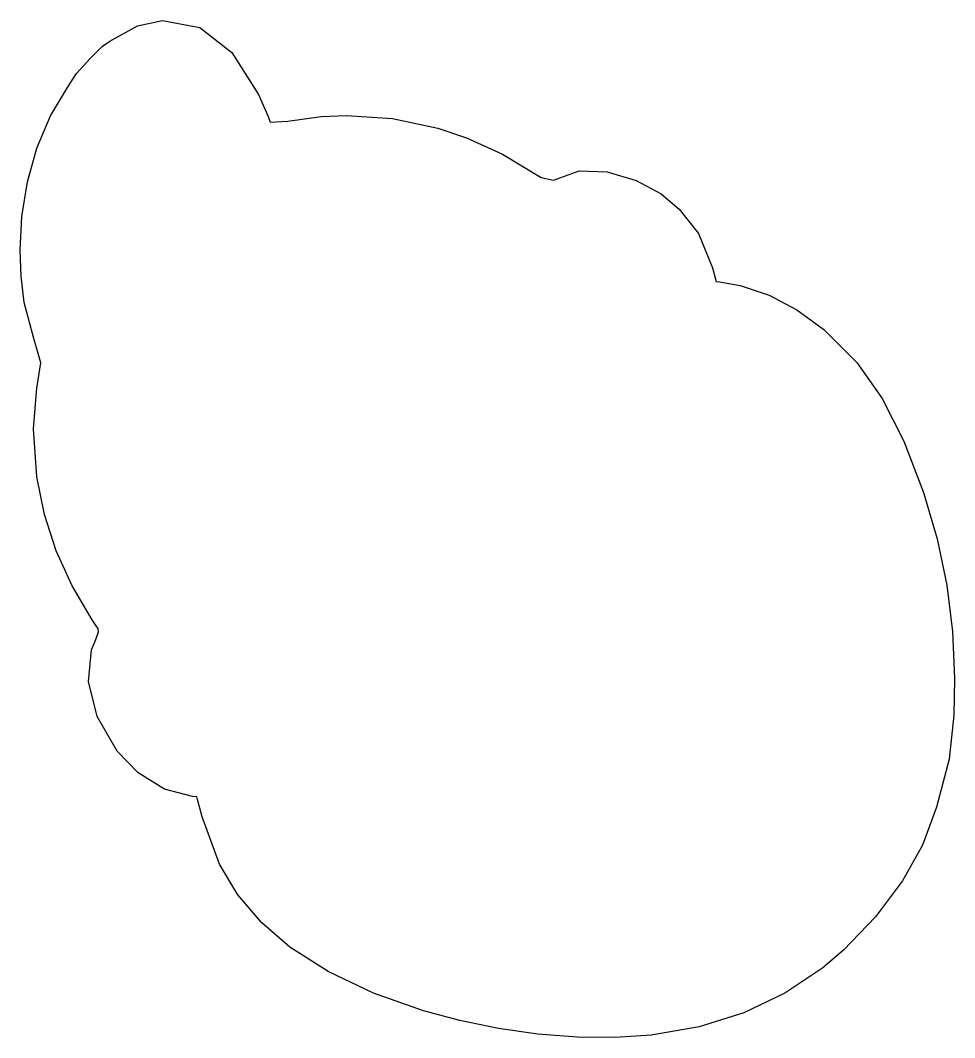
# Model space of a CAD drawing. Extents: x 0.2 to 91.7, y -99.8 to -0.2.
import ezdxf

# ---------------------------------------------------------------- set-up
doc = ezdxf.new("R2010")
doc.units = 0
doc.layers.get('0').update_dxf_attribs({"linetype": 'continuous'})

msp = doc.modelspace()

# ---------------------------------------------------------------- linework, layer by layer
at = {"color": 0}
msp.add_lwpolyline([(80.82, -91.212), (78.778, -92.942), (75.055, -95.44), (71.036, -97.364), (66.689, -98.726), (61.979, -99.541), (58.447, -99.782), (54.726, -99.746), (50.887, -99.436), (47.018, -98.877), (43.238, -98.113), (39.672, -97.168), (34.799, -95.428), (30.336, -93.296), (26.595, -90.92), (23.813, -88.512), (21.508, -85.806), (19.691, -82.814), (18.009, -78.163), (17.55, -76.488), (17.471, -76.207), (17.063, -76.17), (14.311, -75.472), (11.742, -73.87), (9.691, -71.741), (7.734, -68.346), (6.868, -64.933), (7.176, -61.83), (7.608, -60.803), (7.865, -60.068), (7.82, -59.78), (7.237, -58.893), (5.263, -55.573), (3.701, -52.132), (2.55, -48.569), (1.811, -44.882), (1.48, -40.199), (1.813, -36.207), (2.222, -33.736), (1.519, -31.346), (0.564, -27.845), (0.281, -25.268), (0.199, -22.728), (0.346, -19.409), (0.891, -16.018), (1.83, -12.713), (3.139, -9.573), (4.818, -6.786), (5.688, -5.429), (7.039, -3.946), (8.251, -2.734), (8.973, -2.255), (11.67, -0.766), (14.124, -0.217), (17.793, -0.914), (20.923, -3.366), (23.536, -7.46), (24.459, -9.642), (24.672, -10.187), (26.385, -10.069), (29.645, -9.641), (32.129, -9.534), (36.643, -9.821), (41.077, -10.777), (43.877, -11.728), (47.408, -13.325), (51.203, -15.586), (52.405, -15.849), (54.919, -14.941), (57.659, -15.055), (60.496, -15.9), (62.969, -17.202), (64.729, -18.69), (66.623, -21.068), (67.972, -24.441), (68.267, -25.55), (68.33, -25.763), (68.685, -25.804), (70.705, -26.178), (73.543, -27.129), (76.252, -28.561), (78.883, -30.47), (82.132, -33.718), (84.603, -37.238), (86.737, -41.395), (88.654, -46.419), (89.985, -50.967), (90.933, -55.499), (91.502, -60.046), (91.699, -64.64), (91.608, -68.227), (91.148, -72.536), (89.906, -77.209), (88.55, -80.954), (86.578, -84.447), (83.942, -87.945), (80.82, -91.212)], close=True, dxfattribs=at)

doc.saveas('drawing.dxf')
